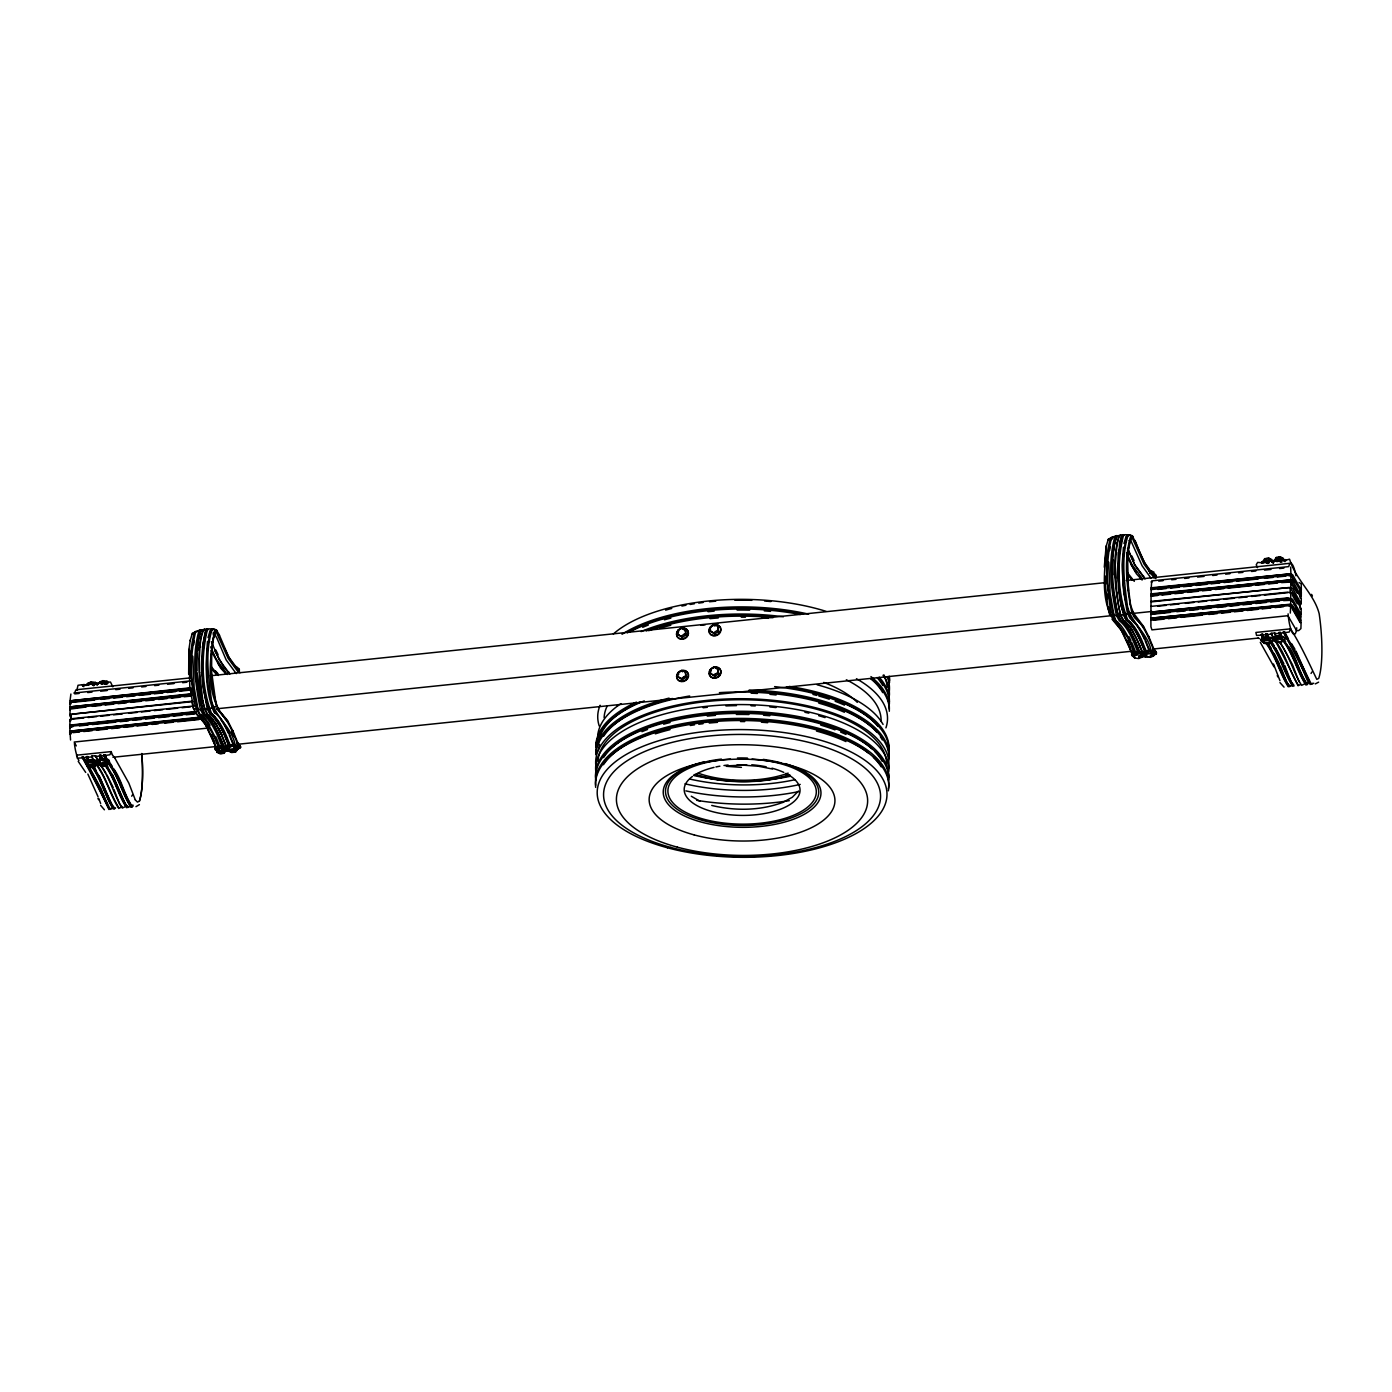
<?xml version="1.0" encoding="UTF-8"?>
<svg xmlns="http://www.w3.org/2000/svg" width="1392" height="1392" viewBox="0 0 1392 1392"><rect width="100%" height="100%" fill="white"/><g stroke="black" fill="none" stroke-linecap="round" stroke-linejoin="round"><path stroke-width="1.5" d="M202.901 718.62L72.506 732.192L70.087 732.958L70.557 740.005M69.652 732.488L70.122 726.885L72.541 726.102L196.533 713.209M69.687 726.398L70.174 719.386L72.593 718.603L194.462 705.918M71.688 719.09L69.774 715.679L70.261 708.65L72.68 707.884L192.392 695.426M69.826 708.18L70.296 702.577L72.715 701.812L192.427 689.353M69.861 702.107L70.888 694.034M201.074 717.524L73.01 730.852L71.149 731.461L70.783 734.245M194.706 712.112L71.183 725.371L71.166 727.163L73.028 726.572M192.653 701.62L73.115 714.061L71.253 714.653L70.888 720.673M190.565 694.33L73.167 706.562L71.323 707.153L71.305 708.946L85.973 707.014M190.617 688.257L73.219 700.472L71.357 701.081L71.009 703.865M87.47 766.122L88.688 761.615L92.916 761.18L95.961 762.572L95.944 765.252L94.726 767.096L90.497 767.531L87.47 766.122L88.688 761.615M88.079 685.003L88.096 683.176L91.228 681.854L95.422 682.411L96.483 684.272A6.09 2.68 0.4 0 0 86.408 685.334M91.228 681.854L91.211 683.681L95.404 684.238L95.422 682.411M95.944 765.252L92.899 763.843L92.916 761.18M94.726 767.096L94.743 764.417M99.058 764.921L100.276 760.415L104.504 759.98L107.532 761.372L107.515 764.034L106.314 765.878L102.086 766.331L99.058 764.921L100.276 760.415M102.799 682.48L102.817 680.653L107.01 681.21L108.054 683.072M107.515 764.034L104.487 762.642L104.504 759.98M106.993 683.037L107.01 681.21M216.908 752.306L218.126 747.782L222.372 747.33L225.4 748.739L225.382 751.436L224.164 753.281L219.936 753.716L216.908 752.306L218.126 747.782M225.382 751.436L222.337 750.027L222.372 747.33M224.164 753.281L224.199 750.584M228.497 751.106L229.715 746.564L233.943 746.129L236.971 747.539L236.953 750.236L235.753 752.063L231.524 752.515L228.497 751.106L229.715 746.564M236.953 750.236L233.926 748.826L233.943 746.129M236.431 668.421L236.449 666.559L237.51 668.438M677.887 634.352L677.904 630.437L681.593 628.105L685.247 629.671L685.995 634.961L682.306 637.292L677.887 634.352L682.306 637.292M678.008 676.703L678.026 672.788L681.715 670.457L685.369 672.023L686.099 677.312L682.428 679.644L678.008 676.703L682.428 679.644M685.995 634.961L685.247 629.671M686.099 677.312L685.369 672.023M710.355 630.976L710.39 627.061L714.061 624.712L717.715 626.296L718.463 631.585L714.775 633.917L710.355 630.976L714.775 633.917M710.477 673.328L710.512 669.413L714.183 667.064L717.837 668.647L718.585 673.937L714.896 676.268L710.477 673.328L714.896 676.268M718.463 631.585L717.715 626.296M718.585 673.937L717.837 668.647M1133.523 656.119L1133.523 654.257L1136.672 652.935L1140.866 653.492L1141.91 657.215L1138.76 658.538L1134.567 657.981L1133.523 656.119L1136.655 654.797L1140.848 655.354L1141.91 657.215M1134.567 657.981L1134.584 656.137M1136.655 654.797L1136.672 652.935M1140.848 655.354L1140.866 653.492M1145.094 654.901L1145.111 653.057L1148.243 651.734L1152.437 652.291L1153.481 656.015L1150.349 657.337L1146.155 656.78L1145.094 654.901L1148.243 653.596L1152.437 654.136L1153.481 656.015M1146.155 656.78L1146.173 654.919M1148.243 653.596L1148.243 651.734M1150.349 657.337L1150.366 655.475M1151.062 573.521L1151.08 570.824L1154.107 572.234M1292.472 607.034L1287.704 605.746L1150.888 619.979L1150.923 626.748L1151.915 629.863L1287.861 615.716L1296.665 630.75L1298.736 630.541L1300.911 628.61L1301.102 622.346L1290.071 604.615L1150.888 618.187L1150.923 613.907L1287.757 599.656L1292.507 600.944L1301.137 616.273L1300.006 622.468L1301.102 622.346M1150.94 612.115L1150.975 606.39L1287.809 592.157L1292.559 593.444L1301.189 608.756L1301.155 614.481L1300.058 614.603L1291.48 599.378L1287.809 598.386L1150.94 612.115L1287.757 597.881L1292.524 599.169L1301.155 614.481M1150.975 606.39L1151.062 595.672L1287.878 581.438L1292.646 582.726M1157.726 595.498L1151.323 596.159L1151.097 589.599L1287.913 575.366L1292.681 576.653M1151.097 589.599L1151.741 580.882L1288.105 566.683M1151.167 618.674L1150.888 619.979M1170.411 612.393L1151.201 614.394L1151.219 612.602M1152.437 654.136L1152.437 652.291M1262.962 641.468L1262.979 639.641L1266.111 638.319L1270.304 638.876L1271.348 642.582L1268.216 643.887L1264.023 643.348L1262.962 641.468L1266.094 640.146L1270.287 640.703L1271.348 642.582M1264.023 643.348L1264.023 641.503M1264.684 561.324L1264.702 558.662L1268.947 558.227L1271.975 559.619L1271.957 562.281M1266.094 640.146L1266.111 638.319M1268.216 643.887L1268.216 642.06M1268.93 560.889L1268.947 558.227M1270.287 640.703L1270.304 638.876M1274.55 640.268L1274.55 638.423L1277.699 637.118L1281.893 637.658L1282.937 641.364L1279.787 642.686L1275.594 642.13L1274.55 640.268L1277.682 638.945L1281.875 639.502L1282.937 641.364M1275.594 642.13L1274.55 638.423M1276.29 557.461L1276.273 560.123L1280.501 559.688L1280.518 557.009L1276.29 557.461L1275.089 559.288M1277.682 638.945L1277.699 637.118M1281.875 639.502L1281.893 637.658M1290.053 606.407L1290.071 604.615M1290.106 598.543L1290.088 600.335L1283.528 600.613M1151.288 601.883L1287.896 587.668L1290.175 587.824L1290.14 592.835L1291.515 593.653M1297.309 593.079L1290.227 582.1L1290.227 580.325L1287.948 580.151L1151.341 594.367M1151.375 588.294L1287.983 574.078L1290.28 574.235L1291.637 576.862M1290.68 605.955L1290.314 613.089M1301.12 620.554L1292.472 605.242L1290.697 604.163L1290.715 599.882M1290.732 598.09L1290.767 592.366M1290.175 587.824L1300.128 603.867L1301.224 603.763L1292.594 588.433L1290.819 587.372L1290.854 581.647M1300.18 598.16L1300.198 596.368L1301.276 596.263L1292.646 580.934L1290.871 579.855L1290.889 575.575M1301.276 596.263L1301.311 591.965L1300.215 592.087L1300.232 590.295L1301.329 590.173L1292.698 574.861L1290.906 573.782L1290.645 567.101M1300.058 614.603L1300.041 616.378L1295.273 607.921M1300.128 603.867L1300.093 608.878L1301.189 608.756M1301.224 603.763L1301.276 598.038L1290.227 580.325M1301.329 590.173L1301.224 583.944L1299.067 582.465M189.016 649.368L189.799 687.648M189.538 656.432L189.782 650.917M192.809 656.258L194.132 687.178L197.96 709.12L193.714 709.067L189.973 687.613M196.951 653.631L196.985 670.857M199.421 647.002C199.195 669.465 197.664 693.982 207.373 714.705A149.831 32.921 84.1 0 1 221.45 735.115L226.444 747.347L229.228 751.001L226.826 751.245L224.808 749.488M199.265 659.164L199.804 646.967M211.758 647.593L211.584 671.727L216.317 706.075M1104.291 567.188L1106.083 546.586L1108.38 538.965L1114.47 536.894L1112.556 537.869M1105.509 562.298L1105.735 556.783M1108.763 562.124L1110.085 593.044L1113.931 614.986L1112.051 615.438L1109.668 614.933L1107.893 607.556L1104.796 579.751M1112.921 559.497L1112.904 574.826M1118.176 552.589C1117.967 575.035 1116.558 599.534 1126.128 620.293A149.831 32.921 84.1 0 1 1140.205 640.685L1146.608 655.475M111.238 808.352L108.941 809.483C100.798 792.1 91.193 773.813 82.076 757.074L83.363 756.952L87.226 763.86M112.526 808.213L110.229 809.361C102.086 791.961 92.481 773.691 83.363 756.952M87.661 761.041L86.443 756.622L87.731 756.482L88.949 760.902M93.073 760.467L91.855 756.065L95.456 755.682L99.337 762.607M99.371 763.651L95.456 755.682M100.798 759.667L99.58 755.264L100.868 755.125L102.121 758.623M102.086 759.527L100.868 755.125M105.166 759.214L103.965 754.795L105.253 754.673L106.505 758.153M106.471 759.075L105.253 754.673M81.989 757.909L77.239 758.153L76.56 755.195L111.186 751.593L109.968 754.76L105.183 755.491M1262.596 638.754L1261.378 634.334L1262.666 634.195L1263.919 637.693M1263.884 638.615L1262.666 634.195M1266.981 638.284L1265.763 633.882L1267.051 633.743L1268.303 637.24M1268.269 638.162L1267.051 633.743M1300.354 684.586L1298.04 685.734C1289.914 668.334 1280.292 650.064 1271.174 633.325L1274.776 632.942L1276.029 636.44M1275.994 637.345L1274.776 632.942M1280.118 636.927L1278.9 632.507L1280.188 632.386L1281.44 635.866M1281.406 636.788L1280.188 632.386M1312.447 683.333L1310.15 684.464C1302.007 667.064 1292.402 648.794 1283.267 632.055L1284.555 631.916L1288.435 638.841M1293.673 649.42L1287.148 638.98L1284.555 631.916M1261.309 635.17L1256.558 635.413L1255.88 632.455L1290.523 628.853L1289.288 632.003L1284.485 632.751M190.321 639.989L188.842 649.977L188.668 674.111M193.679 644.687L194.219 640.894M197.212 647.75L198.273 640.111M198.899 650.029L200.779 637.31L202.971 630.124L205.007 629.097L200.57 630.385C193.888 657.668 194.776 688.796 204.972 714.966A149.831 32.921 84.1 0 1 219.049 735.359L225.469 750.149M199.769 647.402L201.161 637.275M202.397 647.21L205.894 630.576L209.426 628.836L212.819 628.975L210.853 629.967C204.276 656.85 205.129 687.509 215.134 713.261A150.353 33.025 84.1 0 1 229.245 733.741L234.221 745.973M207.478 641.381C205.651 664.976 204.711 690.85 214.316 712.826M1106.275 545.855C1105.091 571.66 1098.793 604.859 1117.88 625.373A152.006 33.408 84.1 0 1 1131.574 652.744M1109.633 550.553L1110.172 546.76M1113.165 553.616L1114.244 545.977M1117.115 543.141L1115.218 565.03L1115.549 578.306M1118.89 552.537L1119.394 548.831M1123.448 547.247L1122.143 564.595L1123.622 591.635L1127.468 613.576L1131.818 612.637C1126.859 587.911 1123.431 561.272 1130.53 536.651L1132.375 535.729L1144.676 562.838L1154.647 576.375M1141.423 656.015L1145.181 656.867L1143.998 655.127M190.13 640.72L192.409 633.099L198.517 631.028M195.698 631.55C189.121 658.433 189.973 689.075 199.978 714.844A150.353 33.025 84.1 0 1 214.09 735.324L219.066 747.556M198.551 638.197L200.692 631.115L202.658 630.124L200.048 631.185C193.505 657.998 194.341 688.588 204.311 714.305A150.423 33.043 84.1 0 1 218.44 734.785L223.416 747.017M201.109 637.814L203.354 630.089L207.791 628.801L205.755 629.845C199.247 656.885 200.187 687.752 210.157 713.696A150.423 33.043 84.1 0 1 224.269 734.193L228.532 744.668M207.391 629.845C200.744 657.024 201.631 688.031 211.775 714.079A149.988 32.956 84.1 0 1 225.852 734.489L230.846 746.738M208.017 637.588L210.14 630.593L213.881 629.08L216.404 629.845L219.501 635.274M212.819 639.659L214.803 633.134L216.386 632.333L228.131 658.399L238.154 672.005M1111.651 537.416C1105.091 564.299 1105.927 594.941 1115.932 620.71A150.353 33.025 84.1 0 1 1130.043 641.19L1135.037 653.422M1114.505 544.063L1116.662 536.981M1117.08 543.68L1119.307 535.955L1123.762 534.667L1121.708 535.711L1119.516 542.897L1118.176 578.063M1119.69 543.524L1121.848 536.442L1125.38 534.702L1128.79 534.841L1126.807 535.833C1120.247 562.716 1121.082 593.375 1131.087 619.144A150.353 33.025 84.1 0 1 1145.198 639.607L1150.192 651.839M1123.361 535.729C1116.715 562.907 1117.585 593.897 1127.729 619.945A149.988 32.956 84.1 0 1 1141.823 640.355L1146.799 652.604M1123.97 543.454L1126.093 536.459L1129.834 534.946L1132.375 535.729M139.391 804.628L135.981 806.664M69.861 703.882L70.296 702.577M71.009 702.09L71.357 701.081M69.809 709.955L70.261 708.65M70.975 708.163L71.323 707.153M70.922 715.662L71.253 714.653M69.739 720.691L70.174 719.386M69.687 728.19L70.122 726.885M70.835 726.38L71.183 725.371M69.635 734.263L70.087 732.958M70.801 732.47L71.149 731.461M237.98 749.227L240.712 747.104L238.832 744.65M1152.924 655.406L1152.071 654.953L1156.352 653.857L1154.786 650.516M132.571 794.745L131.718 796.207M1311.89 672.005L1311.038 673.467M106.331 763.216L107.532 761.372M235.77 749.366L236.971 747.539M1263.501 560.506L1264.702 558.662M1318.624 682.15L1315.301 683.924M798.416 791.091L792.326 797.233L782.809 802.453M225.208 751.228L226.826 751.245M681.541 635.935L685.212 633.586M714.009 632.542L717.698 630.211M681.662 678.287L685.334 675.938M714.131 674.894L717.802 672.562M617.387 705.761L621.023 703.76M192.183 633.969L193.94 633.082M213.881 629.08L211.932 630.054C204.902 652.657 208.452 676.964 211.427 699.985C214.907 717.245 232.412 727.442 235.265 745.694M216.404 629.845L214.559 630.785C209.687 658.242 204.989 694.556 224.077 717.193A152.006 33.408 84.1 0 1 237.771 744.581L240.381 747.991M216.856 630.698L215.099 631.585C208.835 657.146 209.044 686.43 218.979 710.912M212.941 633.151L214.542 632.333M213.115 634.787L214.542 634.056L216.891 638.11L226.165 659.912L236.222 673.606M1108.136 539.835L1109.894 538.948M1110.59 539.818L1112.312 538.948M1129.834 534.946L1127.885 535.937C1120.873 558.54 1124.423 582.83 1127.381 605.851C1130.878 623.111 1148.365 633.308 1151.236 651.56M1132.81 536.564L1131.052 537.451C1124.301 559.271 1127.711 582.726 1130.582 604.928M1129.069 540.653L1130.513 539.922L1142.119 565.778L1150.94 578.098M115.623 807.899L113.309 809.03C104.87 796.085 101.39 779.711 91.889 766.905M121.034 807.325L118.72 808.474C110.003 794.641 106.018 777.432 95.752 764.017M124.636 806.96L122.322 808.091C113.883 795.145 110.403 778.772 100.903 765.965M139.391 801.148A59.264 13.015 84.1 0 0 141.758 753.49A59.264 13.015 84.1 0 1 139.409 801.131L137.46 802.088L135.268 799.861M128.76 806.525L126.446 807.656C118.007 794.71 114.527 778.337 105.026 765.53M130.048 806.403L127.733 807.534C119.294 794.588 115.814 778.198 106.314 765.409M132.953 805.028L130.744 806.107C122.131 792.239 118.059 775.118 107.828 761.72C119.642 774.37 122.879 793.092 132.118 807.082M133.145 806.072L130.831 807.203C121.661 793.179 118.268 774.683 106.662 761.842M1290.558 685.612L1288.244 686.743C1279.544 672.91 1275.542 655.719 1265.293 642.304M1291.846 685.473L1289.531 686.604C1280.831 672.771 1276.829 655.58 1266.581 642.164M1303.956 684.22L1301.642 685.351C1293.203 672.406 1289.723 656.032 1280.222 643.226M1307.888 682.741L1305.679 683.82C1297.066 669.952 1292.994 652.831 1282.763 639.433C1294.577 652.082 1297.814 670.805 1307.053 684.794M1308.08 683.785L1305.766 684.916C1297.048 671.083 1293.064 653.892 1282.798 640.477M1313.735 683.194L1311.438 684.325C1302.616 667.029 1294.769 647.75 1283.267 632.055M99.667 681.958L102.817 680.653M1138.778 656.693L1141.91 655.371M215.864 706.771L211.497 707.71M70.313 700.785L190.304 687.787M70.261 706.875L192.409 693.634M70.209 714.374L192.357 701.133M70.139 725.093L196.55 711.416M70.087 731.165L200.779 717.054M783.139 802.262C760.432 810.805 735.185 811.066 711.747 805.446M208.852 708.754L212.263 708.041M1124.806 614.62L1128.233 613.907M207.843 629.584L206.538 630.506C199.978 657.337 200.813 687.926 210.784 713.626A150.423 33.043 84.1 0 1 224.912 734.123L229.889 746.338M1118.611 535.99L1116.019 537.051C1109.459 563.882 1110.294 594.454 1120.282 620.171A150.423 33.043 84.1 0 1 1134.393 640.651L1139.369 652.883M1123.814 535.45L1122.491 536.372C1115.932 563.203 1116.767 593.792 1126.754 619.51A150.423 33.043 84.1 0 1 1140.866 639.989L1145.842 652.204M83.816 685.682L82.511 684.673L78.022 685.282L77.03 689.527M82.511 684.673L82.58 685.734L83.798 684.533L88.201 685.229L88.183 684.081L92.307 683.646L93.612 684.655M97.231 685.334L95.909 683.263L100.033 682.846L101.338 683.855L101.32 682.706L104.4 682.393L107.027 684.307M104.4 682.393L104.47 683.455L105.688 682.254L110.49 682.063L112.839 686.83M1268.825 563.395L1266.198 561.463L1263.118 561.794L1263.17 562.855L1257.637 562.403L1256.228 564.769L1257.533 567.692M1266.198 561.463L1266.268 562.525L1271.609 560.906L1272.914 561.916M1271.609 560.906L1271.679 561.968L1279.335 560.106L1281.962 562.02M1279.335 560.106L1279.405 561.167L1283.72 559.636L1285.025 560.663M1283.72 559.636L1283.789 560.715L1289.531 559.184L1290.976 563.186C1297.831 581.421 1314.431 594.958 1319.181 613.733A59.264 13.015 84.1 0 1 1318.729 678.391L1316.797 679.348C1308.706 662.557 1300.685 644.6 1290.523 628.853M88.235 685.142L86.896 684.203M92.307 683.646L92.359 684.707L95.961 684.342M101.372 683.768L100.033 682.846M1263.17 562.855L1261.831 561.916M76.456 689.719L190.948 677.817M210.401 675.781L1106.849 582.482M1126.285 580.464L1290.976 563.186M73.828 693.042L191 680.845M74.75 693.912L79.066 693.46M87.696 692.572L92.011 692.12M100.642 691.215L107.114 690.536M115.745 689.649L120.06 689.197M128.69 688.292L133.006 687.857M141.636 686.952L145.951 686.5M154.599 685.612L158.914 685.16M167.545 684.255L174.017 683.576M182.648 682.689L186.963 682.237M1151.027 581.926L1152.263 581.804M1158.736 581.125L1163.051 580.673M1171.681 579.768L1175.996 579.333M1184.627 578.428L1188.942 577.976M1197.572 577.088L1204.045 576.41M1212.676 575.505L1216.991 575.053M1225.621 574.165L1229.936 573.713M1238.584 572.808L1242.899 572.373M1251.53 571.468L1255.845 571.016M1264.475 570.111L1270.948 569.45M1279.579 568.545L1283.894 568.093M1151.114 587.807L1290.906 573.782M73.202 702.264L94.552 700.054M100.955 699.376L109.498 698.488M113.761 698.053L122.305 697.166M126.568 696.713L135.111 695.826M139.374 695.374L150.04 694.277M154.321 693.825L162.847 692.938M167.127 692.485L175.653 691.598M179.933 691.163L190.6 690.049M1157.779 589.425L1166.305 588.52M1170.585 588.085L1179.111 587.198M1183.391 586.745L1191.917 585.858M1196.198 585.423L1206.864 584.309M1211.144 583.857L1219.67 582.97M1223.951 582.535L1232.477 581.647M1236.757 581.195L1258.09 578.968M1264.493 578.306L1273.036 577.419M1277.299 576.984L1285.843 576.079M1151.062 593.879L1290.871 579.855M92.377 706.336L100.903 705.448M105.183 705.013L113.709 704.126M117.989 703.673L126.515 702.786M130.796 702.351L141.462 701.237M145.742 700.785L154.268 699.898M158.549 699.463L167.075 698.575M171.355 698.123L179.881 697.235M184.162 696.783L190.565 696.122M1162.007 595.045L1170.533 594.158M1174.813 593.723L1183.339 592.835M1187.62 592.383L1198.286 591.269M1202.549 590.834L1211.092 589.947M1215.355 589.495L1223.899 588.607M1228.162 588.155L1251.652 585.719M1255.915 585.266L1264.458 584.379M1268.721 583.944L1277.264 583.057M1281.527 582.604L1290.227 582.1M1151.01 601.396L1290.819 587.372M73.08 719.072L83.764 717.959M88.027 717.506L96.57 716.619M100.833 716.184L109.376 715.297M113.639 714.844L122.183 713.957M128.586 713.296L137.112 712.408M141.392 711.956L149.918 711.068M154.199 710.616L162.742 709.729M167.005 709.294L177.671 708.18M181.952 707.728L190.478 706.84M1157.657 606.216L1166.2 605.329M1170.463 604.876L1179.007 603.989M1185.41 603.328L1193.936 602.44M1198.216 601.988L1206.742 601.1M1211.023 600.665L1219.549 599.778M1223.829 599.326L1234.495 598.212M1238.758 597.777L1247.302 596.89M1251.565 596.437L1260.108 595.55M1264.371 595.115L1287.861 592.661M201.457 709.102L204.955 714.235A150.423 33.043 84.1 0 1 219.083 734.732M202.031 709.607L204.433 709.363M229.228 747.069L224.234 734.819A149.831 32.921 84.1 0 0 210.157 714.427L207.234 709.067L204.833 709.311L202.78 700.959M216.63 708.806L1110.938 615.734M1119.342 592.07L1121.343 606.512L1123.883 614.29M1132.531 613.472L1151.967 611.453M1120.403 615.229C1115.149 589.46 1111.512 561.672 1118.924 535.99L1120.96 534.963L1116.523 536.251C1108.919 561.95 1113.13 589.616 1118.002 615.473L1120.403 615.229L1123.327 620.571A149.831 32.921 84.1 0 1 1137.403 640.981L1142.397 653.213L1145.181 656.867M1118.733 606.825L1120.786 615.177L1123.187 614.933M79.431 725.911L87.974 725.023M92.237 724.571L115.727 722.135M119.99 721.682L128.534 720.795M132.797 720.343L141.34 719.455M145.603 719.02L154.147 718.133M158.41 717.68L169.076 716.567M173.356 716.132L181.882 715.244M186.163 714.792L194.706 713.905M1176.814 611.714L1185.358 610.827M1189.621 610.392L1198.164 609.505M1202.427 609.052L1210.97 608.165M1217.374 607.504L1225.9 606.616M1230.18 606.164L1238.706 605.276M1242.986 604.841L1251.512 603.954M1255.793 603.502L1266.459 602.388M1270.722 601.953L1279.265 601.066M1150.888 618.187L1290.697 604.163M72.993 732.644L79.396 731.983M83.659 731.531L92.203 730.643M96.466 730.208L107.149 729.095M111.412 728.642L119.956 727.755M124.219 727.32L132.762 726.433M137.025 725.98L147.691 724.867M151.972 724.432L158.375 723.753M164.778 723.092L173.304 722.204M177.584 721.769L198.917 719.542M1153.289 620.24L1163.956 619.127M1168.236 618.692L1176.762 617.804M1181.042 617.352L1202.375 615.125M1208.778 614.464L1217.321 613.576M1221.584 613.124L1230.128 612.236M1234.408 611.801L1242.934 610.914M1247.215 610.462L1257.881 609.348M1262.144 608.913L1270.687 608.026M1274.95 607.573L1283.494 606.686M208.191 728.051L74.211 742.04L76.282 745.886M83.276 757.77L86.374 757.439M87.661 757.318L91.785 756.883M95.387 756.517L99.511 756.082M100.798 755.943L103.895 755.63M1262.596 635.03L1265.693 634.7M1266.981 634.578L1271.087 634.143M1274.707 633.76L1278.83 633.343M1280.118 633.203L1283.198 632.89M112.961 757.283L216.647 746.477M238.241 744.233L1132.549 651.16M1154.142 648.916L1257.829 638.11M222.337 750.027L218.109 750.479L216.943 749.227M229.697 749.261L233.926 748.826M88.67 764.295L92.899 763.843M100.259 763.077L104.487 762.642M1120.786 615.177L1123.727 620.536A149.831 32.921 84.1 0 1 1137.803 640.929L1144.207 655.719L1147.982 656.589M727.842 765.826L743.137 765.148L758.379 766.244L772.508 769.028M1113.061 615.49L1116.401 615.508L1119.325 620.815A149.988 32.956 84.1 0 1 1133.401 641.242L1138.395 653.474M197.107 709.624L200.448 709.624L203.354 714.949A149.988 32.956 84.1 0 1 217.448 735.376L222.424 747.608M726.172 766.279L741.414 767.375M1284.05 687.143L1279.944 682.602M686.012 631.046L681.593 628.105M718.603 670.022L714.183 667.064M1280.518 557.009L1283.546 558.418M104.417 809.813L100.624 805.342M1290.28 574.235L1301.311 591.965M700.054 801.34L691.285 796.224M1156.021 651.526L1152.802 649.316M240.05 745.66L236.849 743.45M1269.748 640.79C1281.371 653.631 1284.746 672.127 1293.916 686.152M1258.229 637.814L1259.429 638.702M114.736 757.84L112.334 754.812M1285.007 559.514L1286.312 560.524M1283.789 560.715L1285.06 561.707M1280.623 559.967L1281.928 560.976M1279.405 561.167L1280.675 562.159M1275.229 560.524L1276.534 561.55M1271.679 561.968L1272.949 562.96M1267.486 561.341L1268.791 562.351M1266.268 562.525L1267.538 563.516M1263.118 561.794L1264.423 562.803M105.688 682.254L106.993 683.263M104.47 683.455L105.74 684.446M101.32 682.706L102.625 683.733M95.909 683.263L97.214 684.29M92.359 684.707L93.629 685.699M83.798 684.533L85.103 685.543M82.58 685.734L83.851 686.726M1156.665 652.97L1153.603 648.428M1156.352 653.857L1153.724 650.447A152.006 33.408 84.1 0 0 1140.031 623.077L1134.567 617.63L1131.818 612.637M1152.611 654.014L1153.951 655.093M1139.804 655.997L1142.78 657.128M1132.897 655.093L1134.184 656.154M240.712 747.104L237.649 742.562M229.61 750.967L226.826 747.313L221.676 734.558A150.319 33.025 84.1 0 0 218.753 728.608M225.452 749.418L226.774 750.497M1133.714 615.542L1144.207 627.896M1131.644 620.066L1135.75 624.138A151.484 33.286 84.1 0 1 1144.415 639.224M1112.017 619.179L1121.291 630.28L1132.496 654.31M218.37 709.537L227.679 720.691L233.195 731.6M216.404 708.337L228.253 722.03M211.253 713.243L215.342 717.315M200.779 714.235L206.242 719.681M196.063 713.296L205.337 724.414L216.526 748.444M1310.046 683.368L1307.558 680.827L1294.751 651.334M1306.966 683.698C1299.171 672.649 1296.839 658.033 1288.801 646.723M1297.953 684.62C1289.618 671.657 1286.051 655.371 1276.603 642.599M1293.829 685.055L1291.341 682.515L1284.764 665.515M1292.542 685.195C1284.207 672.214 1280.657 655.928 1271.192 643.156M1292.629 686.291C1283.911 672.458 1279.927 655.267 1269.661 641.851M1289.444 685.508L1286.956 682.985L1280.396 665.985M1288.157 685.647C1279.84 672.667 1276.273 656.398 1266.824 643.609M132.031 805.968C124.236 794.936 121.904 780.32 113.866 769.01M127.646 806.438L125.158 803.897L112.352 774.387M126.359 806.56C118.042 793.597 114.475 777.31 105.026 764.521M122.235 806.995L119.747 804.454L113.953 789.438M118.633 807.377C110.038 793.492 105.949 776.388 95.717 762.973M114.509 807.795L112.021 805.272L99.215 775.762M114.596 808.891C106.157 795.946 102.677 779.572 93.177 766.766M113.222 807.934C104.905 794.954 101.338 778.685 91.889 765.896M108.837 808.387C100.415 791.456 92.324 773.152 82.076 757.074M1154.107 577.871L1144.085 564.265L1132.357 538.199L1130.756 539L1127.52 554.521L1128.46 591.182M1144.45 577.889L1134.445 564.334L1127.555 548.535M1145.024 578.898L1135.002 565.291L1128.059 549.44M1141.945 578.15L1131.957 564.578L1126.598 552.746M1141.423 579.281L1136.411 573.765L1127.52 557.687M1134.306 581.334L1127.276 572.547M1127.329 574.635L1132.322 580.133M238.693 670.509L228.706 656.972L219.153 634.595M229.071 673.032L219.049 659.408L211.34 641.608M224.86 671.936L217.848 663.201M225.452 673.415L220.458 667.899L211.062 650.534M215.69 671.17L218.196 673.919M218.353 675.468L211.323 666.681M212.019 668.752L215.777 672.893M211.358 668.769L216.369 674.267M221.815 713.731L225.73 719.56M1284.05 639.293L1285.616 641.66M1260.282 642.304L1273.993 666.872M114.701 757.84L128.83 783.122L135.285 799.861M109.115 761.581L112.213 766.331M1280.205 642.217L1292.507 664.715L1299.067 681.715M1272.479 643.017L1274.011 645.418M1268.112 643.469L1271.279 648.55M106.314 764.399L107.828 766.783M100.903 764.956L105.862 773.047M88.792 766.226L101.077 788.725L104.87 798.573M1130.826 564.265L1135.802 572.286M1291.532 643.591L1294.96 649.281M94.708 768.158L96.344 770.837M85.712 772.438L78.213 761.337M1275.664 648.098L1283.876 663.74M1277.891 676.912L1277.247 675.607M98.571 799.652L97.927 798.347M1311.595 594.367L1312.412 596.002M1292.594 578.55L1294.508 581.926M1292.472 595.341L1297.24 603.797M1292.385 608.93L1300.006 622.468M1155.917 578.637L1154.246 575.609A152.006 33.408 84.1 0 1 1140.518 554.312L1135.106 540.461M1140.814 577.802L1142.084 580.064M714.061 624.712L714.844 626.087M710.512 669.413L711.277 670.787M677.904 630.437L678.687 631.811M681.715 670.457L682.48 671.814M678.026 672.788L678.809 674.163M239.963 672.771L238.293 669.743A152.006 33.408 84.1 0 1 224.564 648.446M229.732 674.233L223.468 666.507L214.664 650.551M227.244 674.494L216.004 658.712L210.644 646.88M88.096 683.176L89.14 685.038M77.726 758.414L78.926 760.554M1131.835 610.844L1143.65 626.574L1149.166 637.466M1134.932 616.778L1130.304 604.493M1128.39 615.281L1130.269 618.709M1123.24 614.359L1126.111 619.562M1119.011 616.639L1120.925 620.101A150.423 33.043 84.1 0 1 1135.037 640.598L1139.3 651.073M1118.002 615.473L1120.925 620.832A149.831 32.921 84.1 0 1 1135.002 641.225L1139.996 653.474M204.694 708.859L207.756 714.67A149.831 32.921 84.1 0 1 221.833 735.063M219.17 722.987L226.252 737.795M1296.039 651.195L1308.845 680.705M1274.15 653.474L1279.509 664.193M106.94 774.961L113.187 787.454M87.853 774.056L98.049 796.729M1131.783 555.895L1134.062 560.611M215.83 650.029L218.109 654.745M1148.644 636.231L1154.125 649.681M1145.198 652.274L1140.222 640.042A150.423 33.043 84.1 0 0 1126.111 619.562M1139.056 643.922L1140.466 647.402M1133.993 653.353C1131.139 635.1 1113.635 624.904 1110.155 607.643C1107.179 584.623 1103.63 560.332 1110.659 537.73L1116.976 535.572L1114.94 536.599C1107.58 562.177 1111.181 589.843 1116.401 615.508M1127.572 640.25L1131.122 648.95M232.69 730.365L238.171 743.798M231.507 731.061L233.63 736.281M227.679 741.275L229.088 744.772M219.797 736.472L223.346 745.207M218.039 747.487C215.186 729.234 197.681 719.038 194.201 701.777C191.226 678.757 187.676 654.466 194.706 631.846L201.005 629.706L198.986 630.733C191.609 656.311 195.211 683.959 200.448 709.624M211.619 734.384L215.168 743.084M1279.979 680.723L1273.506 663.984M105.566 800.365L107.636 805.724M98.693 798.416L100.642 803.462M1278.9 632.507L1280.153 636.005M1271.174 633.325L1272.427 636.805M1265.763 633.882L1267.016 637.379M1261.378 634.334L1262.631 637.832M111.186 751.593L112.352 754.812M103.965 754.795L105.218 758.292M99.58 755.264L100.833 758.744M91.855 756.065L93.107 759.545M86.443 756.622L87.696 760.119M1108.519 606.755L1110.05 613.106M207.234 709.067L203.215 686.221L201.683 658.607M202.101 709.033L197.038 672.736M191.713 701.446L193.401 708.458L196.463 714.061L201.927 719.507A152.006 33.408 84.1 0 1 215.603 746.878M1116.767 592.331L1118.803 607.016M1113.983 592.627L1116.019 607.295M1106.675 593.444L1107.458 599.152M202.849 701.15L199.63 672.284M190.721 687.578L191.504 693.286M1118.611 580.481L1118.942 584.344M1116.732 592.348L1115.253 564.717M1105.892 584.031L1105.474 576.114M189.625 674.407L189.938 678.165M199.3 658.851L199.595 672.44M887.122 676.79A146.63 64.624 0.4 0 1 889.053 693.181M700.889 625.304A146.63 64.624 0.4 0 1 705.222 624.799M713.591 623.981A146.63 64.624 0.4 0 1 717.785 623.651M660.156 628.175A144.298 63.597 0.4 0 1 670.787 625.252M710.024 618.64A144.298 63.597 0.4 0 1 718.237 617.961M741.275 617.161A144.298 63.597 0.4 0 1 745.433 617.178M762.155 617.839A144.298 63.597 0.4 0 1 768.401 618.309M646.34 630.854A144.298 63.597 0.4 0 1 772.56 616.586M641.068 631.585A146.63 64.624 0.4 0 1 783.348 616.778M889.366 676.425A146.63 64.624 0.4 0 1 889.505 680.636M648.62 630.715A146.63 64.624 0.4 0 1 773.012 617.683M889.036 676.408A146.63 64.624 0.4 0 1 889.488 682.724M746.982 765.13A92.899 40.942 0.4 0 1 736.907 765.043M629.132 632.229A146.63 64.624 0.4 0 1 800.383 614.498M622.05 634.265A146.63 64.624 0.4 0 1 808.63 614.133M627.357 632.803A144.298 63.597 0.4 0 1 803.567 614.168M642.721 627.305A144.298 63.597 0.4 0 1 648.254 625.095M664.402 619.823A144.298 63.597 0.4 0 1 670.84 618.135M708.058 611.714A144.298 63.597 0.4 0 1 714.148 611.14M737.134 610.044A144.298 63.597 0.4 0 1 749.644 610.131M764.295 610.862A144.298 63.597 0.4 0 1 770.524 611.366M665.62 610.131A138.504 61.039 0.4 0 1 671.744 608.443M681.889 606.059A138.504 61.039 0.4 0 1 685.995 605.242M690.171 604.459A138.504 61.039 0.4 0 1 694.417 603.745M698.714 603.101A138.504 61.039 0.4 0 1 703.03 602.51M709.537 601.762A138.504 61.039 0.4 0 1 715.749 601.187M734.837 600.213A138.504 61.039 0.4 0 1 751.819 600.317M764.573 601.013A138.504 61.039 0.4 0 1 770.907 601.553M613.367 633.952A144.907 63.858 0.4 0 1 826.117 611.366M856.445 678.722A144.907 63.858 0.4 0 1 885.921 727.859M599.273 726.085A144.907 63.858 0.4 0 1 600.109 705.257M604.128 717.75A138.504 61.039 0.4 0 1 607.277 705.866M846.336 679.766A138.504 61.039 0.4 0 1 881.084 721.491M883.92 674.911A144.298 63.597 0.4 0 1 887.122 687.352M870.94 678.687A146.63 64.624 0.4 0 1 889.297 711.26M883.033 675.277A146.63 64.624 0.4 0 1 889.401 695.321M879.187 677.156A146.63 64.624 0.4 0 1 889.366 702.02M870.957 676.599A146.63 64.624 0.4 0 1 889.314 709.154M877.708 677.678A146.63 64.624 0.4 0 1 889.349 704.126M823.733 682.428A125.611 55.349 0.4 0 1 857.315 702.351M877.012 677.521A144.298 63.597 0.4 0 1 882.772 685.473M870.696 678.548A144.298 63.597 0.4 0 1 882.719 692.607M597.76 735.046A144.907 63.858 0.4 0 1 618.274 705.466M817.121 684.76A144.907 63.858 0.4 0 1 883.067 724.432M598.247 750.514A144.298 63.597 0.4 0 1 599.656 744.285M603.658 736.194A144.298 63.597 0.4 0 1 672.423 698.488M749.07 691.041A144.298 63.597 0.4 0 1 876.629 731.983M880.37 736.751A144.298 63.597 0.4 0 1 882.371 739.952M595.793 771.429A146.63 64.624 0.4 0 1 740.074 704.578A146.63 64.624 0.4 0 1 888.862 771.185M595.741 778.145A146.63 64.624 0.4 0 1 740.022 711.277A146.63 64.624 0.4 0 1 888.827 777.884M603.519 757.579A144.298 63.597 0.4 0 1 729.634 712.495A144.298 63.597 0.4 0 1 871.897 748.774M875.046 751.819A144.298 63.597 0.4 0 1 882.232 761.337M603.467 764.713A144.298 63.597 0.4 0 1 725.858 719.768A144.298 63.597 0.4 0 1 868.382 752.95M873.463 757.422A144.298 63.597 0.4 0 1 881.223 766.87M595.672 787.367A146.63 64.624 0.4 0 1 744.198 720.534A146.63 64.624 0.4 0 1 888.357 790.847M595.793 747.504A146.63 64.624 0.4 0 1 644.27 700.907M774.613 686.621A146.63 64.624 0.4 0 1 889.001 751.471M749.174 690.014A146.63 64.624 0.4 0 1 888.583 760.223M595.759 752.55A146.63 64.624 0.4 0 1 669.082 698.123M595.741 754.638A146.63 64.624 0.4 0 1 689.684 696M719.403 692.659A146.63 64.624 0.4 0 1 888.949 758.588M595.828 765.565A146.63 64.624 0.4 0 1 744.355 698.732A146.63 64.624 0.4 0 1 888.514 769.045M598.021 761.389A144.298 63.597 0.4 0 1 744.842 699.758A144.298 63.597 0.4 0 1 886.565 765.269M595.811 745.416A146.63 64.624 0.4 0 1 636.44 702.125M789.281 686.43A146.63 64.624 0.4 0 1 889.018 749.366M595.724 780.251A146.63 64.624 0.4 0 1 740.005 713.383A146.63 64.624 0.4 0 1 888.809 779.99M595.689 785.279A146.63 64.624 0.4 0 1 744.215 718.446A146.63 64.624 0.4 0 1 888.374 788.759M598.299 743.38A144.298 63.597 0.4 0 1 640.146 701.933M786.428 687.074A144.298 63.597 0.4 0 1 878.021 726.433M784.897 763.599A78.874 34.765 0.4 0 1 800.47 816.269A78.874 34.765 0.4 0 1 680.253 813.781A78.874 34.765 0.4 0 1 703.865 761.929M783.679 763.599A76.612 33.773 0.4 0 1 798.817 814.755A76.612 33.773 0.4 0 1 682.028 812.336A76.612 33.773 0.4 0 1 704.961 761.963M706.91 761.528A76.612 33.773 0.4 0 1 721.439 759.092M737.447 757.996A76.612 33.773 0.4 0 1 747.434 758.066M763.234 759.388A76.612 33.773 0.4 0 1 781.573 763.007M752.011 759.075A74.194 32.695 0.4 0 1 804.941 809.17A74.194 32.695 0.4 0 1 680.183 809.1A74.194 32.695 0.4 0 1 730.487 759.075M739.117 758.744A74.194 32.695 0.4 0 1 747.695 758.866M785.819 773.378A57.925 25.526 0.4 0 1 784.479 807.534A57.925 25.526 0.4 0 1 707.24 810.057A57.925 25.526 0.4 0 1 692.468 776.44M694.086 775.327A57.925 25.526 0.4 0 1 714.044 767.392M715.94 766.957A57.925 25.526 0.4 0 1 719.89 766.174M723.962 765.53A57.925 25.526 0.4 0 1 728.103 765.026M751.767 764.765A57.925 25.526 0.4 0 1 766.209 766.801M771.951 768.175A57.925 25.526 0.4 0 1 783.783 772.386M655.319 733.845A144.298 63.597 0.4 0 1 670.039 729.652M690.328 725.493A144.298 63.597 0.4 0 1 694.521 724.832M698.749 724.24A144.298 63.597 0.4 0 1 702.995 723.718M709.276 723.04A144.298 63.597 0.4 0 1 717.489 722.344M740.527 721.543A144.298 63.597 0.4 0 1 744.685 721.578M761.407 722.222A144.298 63.597 0.4 0 1 767.671 722.692M816.495 731.061A144.298 63.597 0.4 0 1 845.953 741.571M641.973 731.687A144.298 63.597 0.4 0 1 647.524 729.478M663.671 724.205A144.298 63.597 0.4 0 1 670.091 722.518M707.31 716.097A144.298 63.597 0.4 0 1 715.471 715.366M736.385 714.444A144.298 63.597 0.4 0 1 748.896 714.531M763.547 715.244A144.298 63.597 0.4 0 1 769.793 715.749M820.775 725.128A144.298 63.597 0.4 0 1 834.991 729.843M840.664 732.088A144.298 63.597 0.4 0 1 846.005 734.437M703.117 707.762A144.298 63.597 0.4 0 1 707.38 707.293M725.945 705.918A144.298 63.597 0.4 0 1 736.455 705.622M751.054 705.779A144.298 63.597 0.4 0 1 755.247 705.935M769.846 706.945A144.298 63.597 0.4 0 1 776.005 707.571M804.889 712.269A144.298 63.597 0.4 0 1 808.874 713.174M818.722 715.714A144.298 63.597 0.4 0 1 825.021 717.576M751.141 693.199A144.298 63.597 0.4 0 1 757.422 693.46M769.933 694.347A144.298 63.597 0.4 0 1 776.092 694.973M818.809 703.134A144.298 63.597 0.4 0 1 844.422 712.252M812.928 694.417A144.298 63.597 0.4 0 1 816.739 695.408M818.861 696A144.298 63.597 0.4 0 1 829.249 699.202M835.183 701.307A144.298 63.597 0.4 0 1 844.474 705.118M790.221 775.205A82.006 36.14 0.4 0 1 694.225 774.526M789.629 776.423A109.255 48.146 0.4 0 1 764.974 779.955M754.864 780.616A109.255 48.146 0.4 0 1 742.615 780.86M740.596 780.842A109.255 48.146 0.4 0 1 732.453 780.599M722.291 779.903A109.255 48.146 0.4 0 1 693.929 775.553M789.055 774.944A78.439 34.574 0.4 0 1 695.617 774.37M788.168 773.134A70.818 31.216 0.4 0 1 698.297 773.221M800.226 784.409A123.262 54.323 0.4 0 1 684.986 783.8M795.145 779.677A116.51 51.347 0.4 0 1 690.084 779.12M799.06 791.526A129.073 56.881 0.4 0 1 685.838 790.865M789.299 800.661A133.528 58.847 0.4 0 1 696.766 800.33M74.768 692.938A18.775 4.124 84.1 0 1 77.569 689.98M1288.766 566.596A18.775 4.124 84.1 0 1 1295.917 575.766M1296.735 627.809A18.775 4.124 84.1 0 1 1292.472 632.855A18.775 4.124 84.1 0 1 1288.087 613.872M77.099 756.221A18.775 4.124 84.1 0 1 74.402 743.485M207.182 720.952A151.484 33.286 84.1 0 1 210.018 725.302M215.638 736.368A151.484 33.286 84.1 0 1 219.205 745.103M220.719 719.542A151.484 33.286 84.1 0 1 228.462 733.358M229.175 734.959A151.484 33.286 84.1 0 1 232.742 743.693M214.907 722.135A150.319 33.025 84.1 0 1 216.787 725.128M234.43 747.26A2.349 1.027 0.4 0 1 234.865 748.426M234.97 667.151A6.09 2.68 0.4 0 1 238.519 671.153M236.431 668.003A6.09 2.68 0.4 0 1 238.519 671.71M228.914 672.127A6.09 2.68 0.4 0 1 227.957 671.57M226.652 747.191A6.09 2.68 0.4 0 1 235.178 744.824A6.09 2.68 0.4 0 1 236.988 749.227M229.61 750.114A6.09 2.68 0.4 0 1 228.149 746.042A6.09 2.68 0.4 0 1 237.475 746.164A6.09 2.68 0.4 0 1 235.7 750.201M223.433 748.948A2.349 1.027 0.4 0 1 223.416 749.47M219.101 749.662A2.349 1.027 0.4 0 1 219.153 748.635M220.597 748.165A2.349 1.027 0.4 0 1 221.815 748.183M216.386 672.214A6.09 2.68 0.4 0 1 215.795 671.553M227.801 671.588A6.09 2.68 0.4 0 1 227.575 672.266M216.386 672.771A6.09 2.68 0.4 0 1 215.621 671.414M226.391 749.888A6.09 2.68 0.4 0 1 225.4 750.427M218.022 750.758A6.09 2.68 0.4 0 1 216.926 746.512A6.09 2.68 0.4 0 1 226.496 747.208M218.022 751.315A6.09 2.68 0.4 0 1 216.56 747.243A6.09 2.68 0.4 0 1 225.904 747.382A6.09 2.68 0.4 0 1 224.112 751.402M219.24 749.609A2.349 1.027 0.4 0 1 219.379 748.357M219.832 748.183A2.349 1.027 0.4 0 1 222.685 748.252M223.364 748.705A2.349 1.027 0.4 0 1 223.468 749.244M104.992 761.111A2.349 1.027 0.4 0 1 105.427 762.277M102.503 760.832A2.349 1.027 0.4 0 1 104.296 760.885M108.245 682.515A6.09 2.68 0.4 0 0 101.616 681.836A6.09 2.68 0.4 0 0 97.753 684.272A6.09 2.68 0.4 0 0 90.793 682.95A6.09 2.68 0.4 0 0 86.182 685.473M97.979 684.133A6.09 2.68 0.4 0 1 106.993 682.619M102.051 684.238A2.349 1.027 0.4 0 1 102.503 684.046M103.652 683.872A2.349 1.027 0.4 0 1 105.357 684.133M98.919 762.955A6.09 2.68 0.4 0 1 99.476 759.005A6.09 2.68 0.4 0 1 108.367 759.649A6.09 2.68 0.4 0 1 106.262 763.495M98.919 763.512A6.09 2.68 0.4 0 1 99.476 759.562A6.09 2.68 0.4 0 1 108.35 760.206A6.09 2.68 0.4 0 1 106.262 764.034M93.995 762.781A2.349 1.027 0.4 0 1 93.977 763.321M90.584 762.103A2.349 1.027 0.4 0 1 92.933 762.137M92.69 685.108A2.349 1.027 0.4 0 1 94.186 685.543M88.583 764.608A6.09 2.68 0.4 0 1 86.791 760.711A6.09 2.68 0.4 0 1 95.735 760.328A6.09 2.68 0.4 0 1 95.961 764.278M88.583 765.165A6.09 2.68 0.4 0 1 87.122 761.093A6.09 2.68 0.4 0 1 96.466 761.215A6.09 2.68 0.4 0 1 94.673 765.252M89.941 762.207A2.349 1.027 0.4 0 1 93.247 762.103M93.925 762.538A2.349 1.027 0.4 0 1 94.03 763.077M1145.129 640.825A151.484 33.286 84.1 0 1 1148.696 649.577M1128.929 636.562A151.484 33.286 84.1 0 1 1130.878 640.633M1131.592 642.234A151.484 33.286 84.1 0 1 1135.159 650.986M1128.999 625.408A150.319 33.025 84.1 0 1 1132.74 630.994M1135.402 654.953A2.349 1.027 0.4 0 1 1136.794 653.857M1134.584 657.094A6.09 2.68 0.4 0 1 1133.488 652.848A6.09 2.68 0.4 0 1 1143.058 653.544A6.09 2.68 0.4 0 1 1139.195 657.424M1143.58 655.023A6.09 2.68 0.4 0 1 1142.954 655.667M1141.962 656.206A6.09 2.68 0.4 0 1 1139.195 656.867M1133.349 656.084A6.09 2.68 0.4 0 1 1134.097 652.065A6.09 2.68 0.4 0 1 1143.058 652.987M1142.658 575.435A6.09 2.68 0.4 0 1 1143.598 576.01M1151.932 572.182A2.349 1.027 0.4 0 1 1152.228 572.704M1146.973 653.474A2.349 1.027 0.4 0 1 1147.861 652.796M1150.714 652.796A2.349 1.027 0.4 0 1 1151.619 653.474M1146.155 655.893A6.09 2.68 0.4 0 1 1144.711 651.821A6.09 2.68 0.4 0 1 1154.038 651.943A6.09 2.68 0.4 0 1 1152.263 655.98M1143.215 652.97A6.09 2.68 0.4 0 1 1152.454 650.76A6.09 2.68 0.4 0 1 1152.263 655.406M1146.173 655.336A6.09 2.68 0.4 0 1 1144.92 654.884M1149.966 573.382A6.09 2.68 0.4 0 1 1155.082 577.489M1149.966 572.825A6.09 2.68 0.4 0 1 1155.082 576.914M1148.957 571.12A2.349 1.027 0.4 0 1 1151.723 571.451A2.349 1.027 0.4 0 1 1151.758 572.704M1265.293 639.554A2.349 1.027 0.4 0 1 1269.017 639.554M1273.262 639.711A6.09 2.68 0.4 0 1 1270.13 642.008M1264.04 641.921A6.09 2.68 0.4 0 1 1263.553 637.449A6.09 2.68 0.4 0 1 1273.088 639.015M1265.833 562.803A2.349 1.027 0.4 0 1 1268.582 562.472M1261.622 563.342A6.09 2.68 0.4 0 1 1267.016 560.75A6.09 2.68 0.4 0 1 1273.628 562.803M1261.622 562.786A6.09 2.68 0.4 0 1 1267.033 560.193A6.09 2.68 0.4 0 1 1273.628 562.246M1265.867 558.836A2.349 1.027 0.4 0 1 1269.591 558.836M1276.969 558.818A2.349 1.027 0.4 0 1 1277.056 558.557M1281.371 558.366A2.349 1.027 0.4 0 1 1281.667 558.888M1277.299 638.162A2.349 1.027 0.4 0 1 1280.153 638.162M1278.639 641.677A6.09 2.68 0.4 0 1 1273.28 637.78A6.09 2.68 0.4 0 1 1283.494 637.327A6.09 2.68 0.4 0 1 1280.222 641.608M1272.845 639.05A6.09 2.68 0.4 0 1 1280.431 635.848A6.09 2.68 0.4 0 1 1282.989 640.39M1278.639 641.12A6.09 2.68 0.4 0 1 1277.073 640.999M1275.611 640.72A6.09 2.68 0.4 0 1 1273.419 639.694M1277.421 561.585A2.349 1.027 0.4 0 1 1281.145 561.585M1273.384 562.838A6.09 2.68 0.4 0 1 1276.342 559.845A6.09 2.68 0.4 0 1 1283.685 560.384M1273.384 562.281A6.09 2.68 0.4 0 1 1277.073 559.149A6.09 2.68 0.4 0 1 1284.625 560.384M1281.475 557.861A2.349 1.027 0.4 0 1 1281.197 558.888M1277.16 558.662A2.349 1.027 0.4 0 1 1277.143 557.861M1277.873 557.444A2.349 1.027 0.4 0 1 1280.727 557.444M719.246 626.122A6.09 5.307 -29.4 0 1 717.263 635.239A6.09 5.307 -29.4 0 1 709.12 631.028M709.346 629.602A6.09 5.307 -29.4 0 1 718.028 625.373M684.464 633.899A2.349 2.036 -29.4 0 1 684.168 634.421M685.56 628.749A6.09 5.307 -29.4 0 1 686.726 637.24A6.09 5.307 -29.4 0 1 677.434 637.066A6.09 5.307 -29.4 0 1 681.071 628.679M682.602 628.331A6.09 5.307 -29.4 0 1 684.133 628.349M715.279 674.389A2.349 2.036 -29.4 0 1 714.113 674.407M718.15 667.725A6.09 5.307 -29.4 0 1 718.081 677.208A6.09 5.307 -29.4 0 1 709.241 673.38M709.45 671.953A6.09 5.307 -29.4 0 1 713.661 667.638M715.21 667.29A6.09 5.307 -29.4 0 1 716.723 667.325M683.89 677.208A2.349 2.036 -29.4 0 1 682.811 677.782M677.591 673.954A6.09 5.307 -29.4 0 1 687.561 672.51A6.09 5.307 -29.4 0 1 683.681 681.436A6.09 5.307 -29.4 0 1 676.982 675.329M667.429 847.763A144.907 63.858 0.4 0 0 886.965 795.406A144.907 63.858 0.4 0 0 671.866 737.203A144.907 63.858 0.4 0 0 667.429 847.763M670.718 847.397A138.504 61.039 0.4 0 0 880.544 797.355A138.504 61.039 0.4 0 0 674.946 741.71A138.504 61.039 0.4 0 0 670.718 847.397M677.33 847.154A125.611 55.349 0.4 0 0 867.616 801.775A125.611 55.349 0.4 0 0 681.158 751.315A125.611 55.349 0.4 0 0 677.33 847.154M694.173 834.904A92.899 40.942 0.4 0 0 834.922 801.34A92.899 40.942 0.4 0 0 697.027 764.017A92.899 40.942 0.4 0 0 694.173 834.904M231.507 751.541A2.349 1.027 0.4 0 0 235.074 750.706A2.349 1.027 0.4 0 0 231.594 749.766A2.349 1.027 0.4 0 0 231.507 751.541M231.194 752.045A2.349 1.027 0.4 0 0 235.022 751.471A2.349 1.027 0.4 0 0 231.925 750.288A2.349 1.027 0.4 0 0 231.194 752.045M219.936 752.759A2.349 1.027 0.4 0 0 223.486 751.906A2.349 1.027 0.4 0 0 220.006 750.967A2.349 1.027 0.4 0 0 219.936 752.759M219.623 753.246A2.349 1.027 0.4 0 0 223.451 752.672A2.349 1.027 0.4 0 0 220.354 751.489A2.349 1.027 0.4 0 0 219.623 753.246M102.068 765.356A2.349 1.027 0.4 0 0 105.635 764.521A2.349 1.027 0.4 0 0 102.138 763.564A2.349 1.027 0.4 0 0 102.068 765.356M101.755 765.861A2.349 1.027 0.4 0 0 105.583 765.269A2.349 1.027 0.4 0 0 102.486 764.104A2.349 1.027 0.4 0 0 101.755 765.861M90.497 766.574A2.349 1.027 0.4 0 0 94.047 765.722A2.349 1.027 0.4 0 0 90.567 764.782A2.349 1.027 0.4 0 0 90.497 766.574M90.184 767.062A2.349 1.027 0.4 0 0 94.012 766.47A2.349 1.027 0.4 0 0 90.898 765.304A2.349 1.027 0.4 0 0 90.184 767.062M1264.023 642.478A6.09 2.68 0.4 0 0 1273.262 640.268A6.09 2.68 0.4 0 0 1264.214 637.814A6.09 2.68 0.4 0 0 1264.023 642.478M713.243 635.448A6.09 5.307 -29.4 0 0 720.534 628.001A6.09 5.307 -29.4 0 0 710.651 626.574A6.09 5.307 -29.4 0 0 713.243 635.448M680.775 638.824A6.09 5.307 -29.4 0 0 688.066 631.376A6.09 5.307 -29.4 0 0 678.182 629.95A6.09 5.307 -29.4 0 0 680.775 638.824M713.365 677.8A6.09 5.307 -29.4 0 0 720.656 670.352A6.09 5.307 -29.4 0 0 710.773 668.926A6.09 5.307 -29.4 0 0 713.365 677.8M680.879 681.175A6.09 5.307 -29.4 0 0 688.17 673.728A6.09 5.307 -29.4 0 0 678.304 672.301A6.09 5.307 -29.4 0 0 680.879 681.175"/></g></svg>
